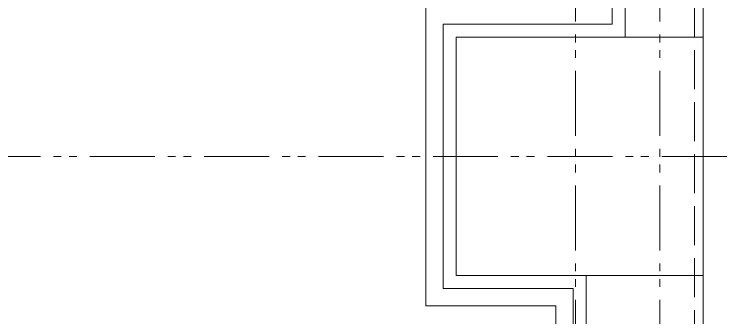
# Model space of a CAD drawing. Units: millimetres at full size. Extents: x -12803 to 120774, y -9413 to 101127.
# Drawn here: x 114579 to 116215, y 11179 to 11879 of the extents above; entities that cross this region are included whole.
import ezdxf

# ---------------------------------------------------------------- set-up
doc = ezdxf.new("R2010")
doc.units = ezdxf.units.MM
doc.header["$LTSCALE"] = 30
doc.linetypes.add('DASHED3', pattern=[4, 3, -1])
doc.linetypes.add('DOUBLE_CHAIN1', pattern=[8.8, 5, -1, 0.6, -0.6, 0.6, -1])
doc.layers.add('0-0_NoName', color=7, linetype='Continuous')
for name, color, linetype, lineweight in [('2-0_通芯', 7, 'DOUBLE_CHAIN1', 15), ('2-1_躯体', 7, 'Continuous', 15), ('2-3_間仕切り', 7, 'Continuous', 15)]:
    doc.layers.add(name, color=color, linetype=linetype, lineweight=lineweight)

# ---------------------------------------------------------------- blocks, each defined once
blk = doc.blocks.new('グループ部品-732')
at = {"layer": '2-0_通芯'}
blk.add_line((74361.66, 11551.41), (120774.36, 11551.41), dxfattribs=at)
at = {"layer": '2-1_躯体', "linetype": 'DASHED3'}
blk.add_line((116149.36, 12036.41), (116149.36, 11066.41), dxfattribs=at)
at = {"layer": '2-1_躯体'}
for p, q in [((116169.36, 12036.41), (116169.36, 11066.41)), ((115989.36, 11996.41), (115989.36, 11826.41)), ((115599.36, 11826.41), (115599.36, 11276.41)), ((115599.36, 11826.41), (116169.36, 11826.41)), ((115599.36, 11276.41), (116169.36, 11276.41)), ((115899.36, 11276.41), (115899.36, 11106.41))]:
    blk.add_line(p, q, dxfattribs=at)
at = {"layer": '2-3_間仕切り'}
for p, q in [((115959.36, 11996.41), (115959.36, 11856.41)), ((115529.36, 11896.41), (115529.36, 11206.41)), ((115569.36, 11856.41), (115569.36, 11246.41)), ((115569.36, 11856.41), (115959.36, 11856.41)), ((115569.36, 11246.41), (115869.36, 11246.41)), ((115869.36, 11246.41), (115869.36, 11106.41)), ((115529.36, 11206.41), (115829.36, 11206.41)), ((115829.36, 11206.41), (115829.36, 11091.41))]:
    blk.add_line(p, q, dxfattribs=at)
blk = doc.blocks.new('グループ部品-763')
at = {"layer": '2-1_躯体'}
for p, q in [((115599.36, 11826.41), (115599.36, 11276.41)), ((115599.36, 11826.41), (116169.36, 11826.41)), ((115599.36, 11276.41), (116169.36, 11276.41))]:
    blk.add_line(p, q, dxfattribs=at)

msp = doc.modelspace()

# ---------------------------------------------------------------- linework, layer by layer
at = {"layer": '2-0_通芯'}
for p, q in [((115874.36, 24156.41), (115874.36, 4204.33)), ((116069.36, 24156.41), (116069.36, 5670.44))]:
    msp.add_line(p, q, dxfattribs=at)

# ---------------------------------------------------------------- block references
at = {"layer": '0-0_NoName'}
for name in ['グループ部品-732', 'グループ部品-763']:
    msp.add_blockref(name, (0, 0), dxfattribs=at)

doc.saveas('drawing.dxf')
